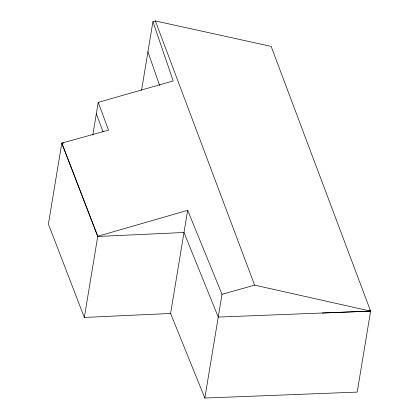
<?xml version="1.0" encoding="UTF-8"?>
<svg xmlns="http://www.w3.org/2000/svg" width="419" height="419" viewBox="0 0 419 419"><rect width="100%" height="100%" fill="white"/><g stroke="black" fill="none" stroke-linecap="round" stroke-linejoin="round"><path stroke-width="0.63" d="M152.925 21.647L173.204 80.925L98.224 102.377L108.542 130.157L61.803 143.099L48.395 224.071L84.329 317.445L170.591 313.464L204.839 398.05L357.198 392.1L370.606 311.123L271.135 46.383L155.365 20.95L152.925 21.647L141.559 90.326M92.824 134.976L98.224 102.377M84.329 317.445L97.768 236.258L61.803 143.099L63.751 143.031M170.591 313.464L187.665 210.333L97.768 236.258M204.839 398.05L222.012 294.3L187.665 210.333M222.012 294.3L254.632 285.14L370.606 311.123L369.752 310.133M322.19 313.019L370.606 311.123L218.241 317.073L183.999 232.493L97.732 236.468L61.803 143.099M254.632 285.14L155.365 20.95M96.333 113.769L103.069 131.87M147.938 51.767L159.597 85.476"/></g></svg>
